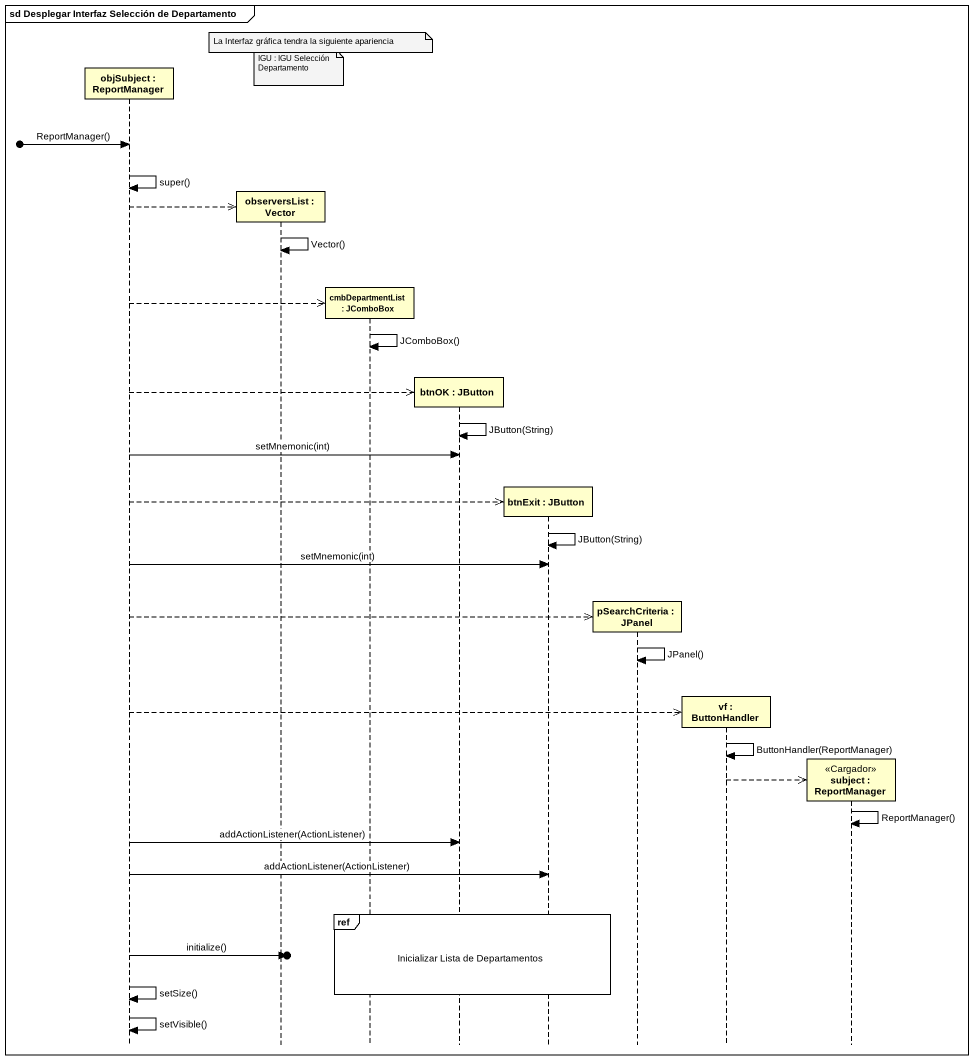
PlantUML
@startuml
mainframe sd Desplegar Interfaz Selección de Departamento
hide footbox
participant "objSubject : ReportManager" as objSubject
participant "observersList : Vector" as observersList
participant "cmbDepartmentList : JComboBox" as cmbDepartmentList
participant "btnOK : JButton" as btnOK
participant "btnExit : JButton" as btnExit
participant "pSearchCriteria : JPanel" as pSearchCriteria
participant "vf : ButtonHandler" as vf
participant "subject : ReportManager" as subject <<Cargador>>

note over observersList : La Interfaz gráfica tendra la siguiente apariencia
note over observersList : IGU : IGU Selección Departamento
[o-> objSubject : ReportManager()
objSubject -> objSubject : super()
objSubject -->> observersList **
observersList -> observersList : Vector()
objSubject -->> cmbDepartmentList **
cmbDepartmentList -> cmbDepartmentList : JComboBox()
objSubject -->> btnOK **
btnOK -> btnOK : JButton(String)
objSubject -> btnOK : setMnemonic(int)
objSubject -->> btnExit **
btnExit -> btnExit : JButton(String)
objSubject -> btnExit : setMnemonic(int)
objSubject -->> pSearchCriteria **
pSearchCriteria -> pSearchCriteria : JPanel()
objSubject -->> vf **
vf -> vf : ButtonHandler(ReportManager)
vf -->> subject **
subject -> subject : ReportManager()
objSubject -> btnOK : addActionListener(ActionListener)
objSubject -> btnExit : addActionListener(ActionListener)
ref over cmbDepartmentList, btnOK, btnExit : Inicializar Lista de Departamentos
objSubject ->o] : initialize()
objSubject -> objSubject : setSize()
objSubject -> objSubject : setVisible()
@enduml
